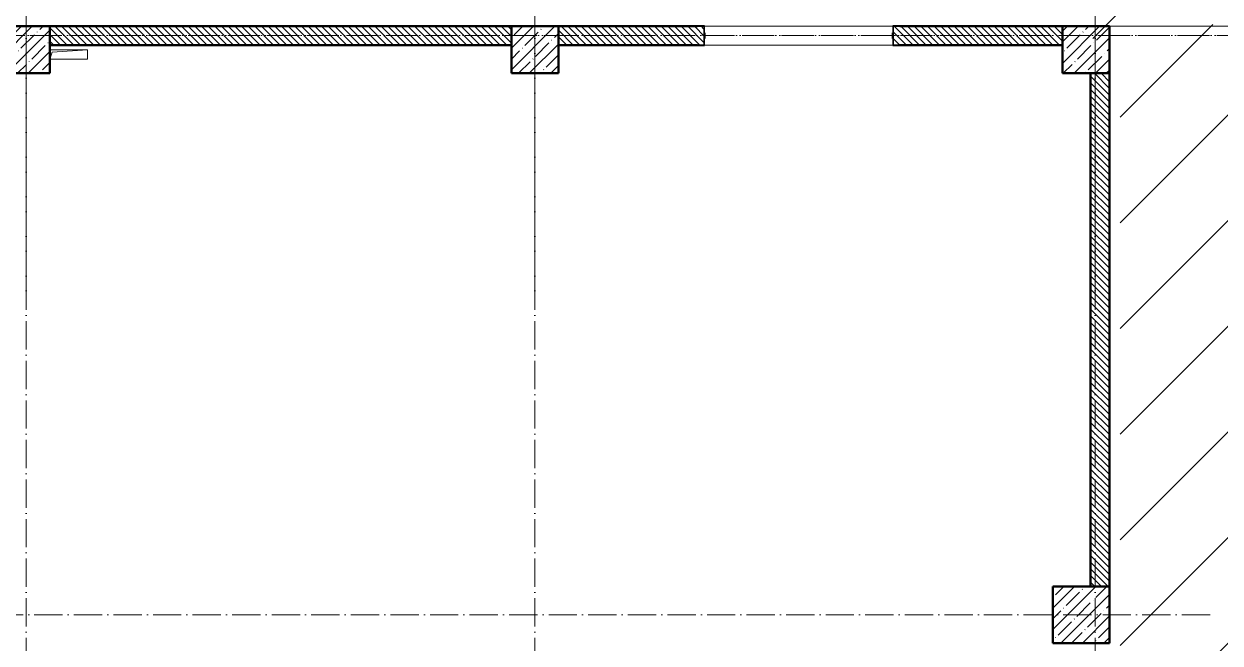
# Model space of a CAD drawing. Header units: millimetres. Extents: x 35697 to 388678, y -91946 to 171347.
# Drawn here: x 120985 to 133684, y 100095 to 106670 of the extents above; entities that cross this region are included whole.
import ezdxf

# ---------------------------------------------------------------- set-up
doc = ezdxf.new("R2010")
doc.units = ezdxf.units.MM
doc.linetypes.add('50_200_ШТРИХ_1Т_ш5_п1_п1_', pattern=[700, 500, -100, 0, -100])
for name, color, linetype, lineweight in [('2.1) ПГП окна 2.8 м', 5, 'Continuous', 30), ('3.1) ЖБ окна 1.2 м', 102, 'Continuous', 30), ('A-FLOR-____-OTLN', 7, 'Continuous', 9), ('A-GENM-____-MCUT', 7, 'Continuous', 25), ('A-GENM-____-OTLN', 7, 'Continuous', 9), ('A-GENM-____-OTLN-1', 7, 'Continuous', 25), ('A-WALL-____-MCUT', 7, 'Continuous', 13), ('A-WALL-____-MCUT-2', 7, 'Continuous', 50), ('A-WALL-____-PATT-1', 7, 'Continuous', 9), ('I-WALL-____-OTLN', 7, 'Continuous', 9), ('S-COLS-____-MCUT', 7, 'Continuous', 50), ('S-COLS-____-OTLN', 7, 'Continuous', 9), ('S-GRID-____-OTLN-1', 7, '50_200_ШТРИХ_1Т_ш5_п1_п1_', 9)]:
    doc.layers.add(name, color=color, linetype=linetype, lineweight=lineweight)
pattern_1 = [(135, (43259.71, 63713.66), (-35.35534, -35.35534), [])]
pattern_2 = [(45, (-89000, -42681.04), (-114.04925, 114.04925), []), (45, (-88885.95, -42681.04), (-114.04925, 114.04925), [201.613, -40.323, 3.353, -36.97])]
pattern_3 = [(45, (-77750, -42681.04), (-114.04925, 114.04925), []), (45, (-77635.95, -42681.04), (-114.04925, 114.04925), [201.613, -40.323, 3.353, -36.97])]
pattern_4 = [(45, (-83150, -42681.04), (-114.04925, 114.04925), []), (45, (-83035.95, -42681.04), (-114.04925, 114.04925), [201.613, -40.323, 3.353, -36.97])]
pattern_5 = [(135, (43259.71, 63713.66), (-35.35534, -35.35534), [])]

# ---------------------------------------------------------------- blocks, each defined once
blk = doc.blocks.new('BSC_Колонна _Прямоугольная - 500х500-V32-АР1_План отверстий 2 этажа в осях 1-64_Ю-ЯЯ')
at = {"layer": 'S-COLS-____-OTLN'}
h = blk.add_hatch(dxfattribs=at)
h.set_pattern_fill('FP_42', color=256, style=0, pattern_type=2)
h.set_pattern_definition(pattern_2)
h.paths.add_polyline_path([(-250, -250), (250, -250), (250, 250), (-250, 250)], flags=0)
at = {"layer": 'S-COLS-____-MCUT'}
for p, q in [((250, 250), (-250, 250)), ((-250, 250), (-250, -250)), ((250, -250), (250, 250)), ((-250, -250), (250, -250))]:
    blk.add_line(p, q, dxfattribs=at)
blk = doc.blocks.new('BSC_Колонна _Прямоугольная - 500х500-V33-АР1_План отверстий 2 этажа в осях 1-64_Ю-ЯЯ')
at = {"layer": 'S-COLS-____-OTLN'}
h = blk.add_hatch(dxfattribs=at)
h.set_pattern_fill('FP_43', color=256, style=0, pattern_type=2)
h.set_pattern_definition(pattern_3)
h.paths.add_polyline_path([(-250, -250), (250, -250), (250, 250), (-250, 250)], flags=0)
at = {"layer": 'S-COLS-____-MCUT'}
for p, q in [((250, 250), (-250, 250)), ((-250, 250), (-250, -250)), ((250, -250), (250, 250)), ((-250, -250), (250, -250))]:
    blk.add_line(p, q, dxfattribs=at)
blk = doc.blocks.new('BSC_Колонна _Прямоугольная - 500х500-V34-АР1_План отверстий 2 этажа в осях 1-64_Ю-ЯЯ')
at = {"layer": 'S-COLS-____-OTLN'}
h = blk.add_hatch(dxfattribs=at)
h.set_pattern_fill('FP_44', color=256, style=0, pattern_type=2)
h.set_pattern_definition(pattern_4)
h.paths.add_polyline_path([(-250, -250), (250, -250), (250, 250), (-250, 250)], flags=0)
at = {"layer": 'S-COLS-____-MCUT'}
for p, q in [((250, 250), (-250, 250)), ((-250, 250), (-250, -250)), ((250, -250), (250, 250)), ((-250, -250), (250, -250))]:
    blk.add_line(p, q, dxfattribs=at)
blk = doc.blocks.new('Фахверк_СКБ_Уголок - 200_3380-28509457-АР1_План отверстий 2 этажа в осях 1-64_Ю-ЯЯ')
at = {"layer": 'A-GENM-____-MCUT'}
for p, q in [((200, 156), (125, 156)), ((125, 156), (125, 81)), ((131, 81), (131, 150)), ((131, 150), (200, 150)), ((200, 150), (200, 156)), ((125, 81), (131, 81)), ((131, 19), (125, 19)), ((125, 19), (125, -56)), ((131, -50), (131, 19)), ((125, -56), (200, -56)), ((200, -50), (131, -50)), ((200, -56), (200, -50))]:
    blk.add_line(p, q, dxfattribs=at)
blk = doc.blocks.new('154_Стойка_СКБ_Уголок - СМ-2180_200-28268025-АР1_План отверстий 2 этажа в осях 1-64_Ю-ЯЯ')
at = {"layer": 'A-GENM-____-MCUT'}
for p, q in [((125, 156), (125, 81)), ((200, 156), (125, 156)), ((131, 81), (131, 150)), ((131, 150), (200, 150)), ((200, 150), (200, 156)), ((125, 81), (131, 81)), ((131, 19), (125, 19)), ((125, 19), (125, -56)), ((131, -50), (131, 19)), ((125, -56), (200, -56)), ((200, -50), (131, -50)), ((200, -56), (200, -50))]:
    blk.add_line(p, q, dxfattribs=at)
blk = doc.blocks.new('AR_Отверстие прямоугольное _в плите_ - AR_Отверстие прямоугольное _в плите_-30511579-АР1_План отверстий 2 этажа в осях 1-64_Ю-ЯЯ')
at = {"layer": 'A-GENM-____-OTLN'}
for p, q in [((200, 50), (-200, 50)), ((-200, -50), (-175, 25)), ((-175, 25), (200, 50)), ((200, -50), (200, 50)), ((-200, -50), (200, -50))]:
    blk.add_line(p, q, dxfattribs=at)
blk = doc.blocks.new('BSC_Колонна _Прямоугольная - 500х500-25642906-АР1_План отверстий 2 этажа в осях 1-64_А-ГГ')
at = {"layer": 'S-COLS-____-OTLN'}
h = blk.add_hatch(dxfattribs=at)
h.set_pattern_fill('FP_35', color=256, style=0, pattern_type=2)
h.set_pattern_definition(pattern_2)
h.paths.add_polyline_path([(-250, -250), (250, -250), (250, 250), (-250, 250)], flags=0)
at = {"layer": 'S-COLS-____-MCUT'}
for p, q in [((250, 250), (-250, 250)), ((-250, 250), (-250, -250)), ((250, -250), (250, 250)), ((-250, -250), (250, -250))]:
    blk.add_line(p, q, dxfattribs=at)
blk = doc.blocks.new('BSC_Колонна _Прямоугольная - 600х600-26981669-АР1_План отверстий 2 этажа в осях 1-64_А-ГГ')
at = {"layer": 'S-COLS-____-OTLN'}
h = blk.add_hatch(dxfattribs=at)
h.set_pattern_fill('FP_41', color=256, style=0, pattern_type=2)
h.set_pattern_definition([(45, (-88950, -36681.04), (-114.04925, 114.04925), []), (45, (-88835.95, -36681.04), (-114.04925, 114.04925), [201.613, -40.323, 3.353, -36.97])])
h.paths.add_polyline_path([(-300, -300), (300, -300), (300, 300), (-300, 300)], flags=0)
at = {"layer": 'S-COLS-____-MCUT'}
for p, q in [((300, 300), (-300, 300)), ((-300, 300), (-300, -300)), ((300, -300), (300, 300)), ((-300, -300), (300, -300))]:
    blk.add_line(p, q, dxfattribs=at)
blk = doc.blocks.new('BSC_Колонна _Прямоугольная - 500х500-V16-АР1_План отверстий 2 этажа в осях 1-64_А-ГГ')
at = {"layer": 'S-COLS-____-OTLN'}
h = blk.add_hatch(dxfattribs=at)
h.set_pattern_fill('FP_45', color=256, style=0, pattern_type=2)
h.set_pattern_definition(pattern_3)
h.paths.add_polyline_path([(-250, -250), (250, -250), (250, 250), (-250, 250)], flags=0)
at = {"layer": 'S-COLS-____-MCUT'}
for p, q in [((250, 250), (-250, 250)), ((-250, 250), (-250, -250)), ((250, -250), (250, 250)), ((-250, -250), (250, -250))]:
    blk.add_line(p, q, dxfattribs=at)
blk = doc.blocks.new('BSC_Колонна _Прямоугольная - 500х500-V17-АР1_План отверстий 2 этажа в осях 1-64_А-ГГ')
at = {"layer": 'S-COLS-____-OTLN'}
h = blk.add_hatch(dxfattribs=at)
h.set_pattern_fill('FP_46', color=256, style=0, pattern_type=2)
h.set_pattern_definition(pattern_4)
h.paths.add_polyline_path([(-250, -250), (250, -250), (250, 250), (-250, 250)], flags=0)
at = {"layer": 'S-COLS-____-MCUT'}
for p, q in [((250, 250), (-250, 250)), ((-250, 250), (-250, -250)), ((250, -250), (250, 250)), ((-250, -250), (250, -250))]:
    blk.add_line(p, q, dxfattribs=at)
blk = doc.blocks.new('Фахверк_СКБ_Уголок - 200_3380-28509457-АР1_План отверстий 2 этажа в осях 1-64_А-ГГ')
at = {"layer": 'A-GENM-____-MCUT'}
for p, q in [((200, 156), (125, 156)), ((125, 156), (125, 81)), ((131, 81), (131, 150)), ((131, 150), (200, 150)), ((200, 150), (200, 156)), ((125, 81), (131, 81)), ((131, 19), (125, 19)), ((125, 19), (125, -56)), ((131, -50), (131, 19)), ((125, -56), (200, -56)), ((200, -50), (131, -50)), ((200, -56), (200, -50))]:
    blk.add_line(p, q, dxfattribs=at)
blk = doc.blocks.new('154_Стойка_СКБ_Уголок - СМ-2180_200-28268025-АР1_План отверстий 2 этажа в осях 1-64_А-ГГ')
at = {"layer": 'A-GENM-____-MCUT'}
for p, q in [((125, 156), (125, 81)), ((200, 156), (125, 156)), ((131, 81), (131, 150)), ((131, 150), (200, 150)), ((200, 150), (200, 156)), ((125, 81), (131, 81)), ((131, 19), (125, 19)), ((125, 19), (125, -56)), ((131, -50), (131, 19)), ((125, -56), (200, -56)), ((200, -50), (131, -50)), ((200, -56), (200, -50))]:
    blk.add_line(p, q, dxfattribs=at)
blk = doc.blocks.new('AR_Отверстие прямоугольное _в плите_ - AR_Отверстие прямоугольное _в плите_-30511579-АР1_План отверстий 2 этажа в осях 1-64_А-ГГ')
at = {"layer": 'A-GENM-____-OTLN'}
for p, q in [((200, 50), (-200, 50)), ((-200, -50), (-175, 25)), ((-175, 25), (200, 50)), ((200, -50), (200, 50)), ((-200, -50), (200, -50))]:
    blk.add_line(p, q, dxfattribs=at)
blk = doc.blocks.new('2этаж')
at = {"layer": 'S-GRID-____-OTLN-1', "color": 251, "ltscale": 0.6, "true_color": 0x636466}
for p, q in [((62158.3, 549908.8), (62158.3, 498997)), ((67558.3, 549908.8), (67558.3, 498997)), ((73508.3, 549908.8), (73508.3, 498997)), ((62158.3, 508896.9), (62158.3, 467585.8)), ((67558.3, 508896.9), (67558.3, 470838.7)), ((73508.3, 508896.9), (73508.3, 454533.3)), ((51735.1, 501847), (88482.7, 501847)), ((53374.4, 501847), (88482.7, 501847)), ((74727.1, 495697), (51735.1, 495697))]:
    blk.add_line(p, q, dxfattribs=at)

msp = doc.modelspace()

# ---------------------------------------------------------------- hatches: boundary and pattern name
at = {"layer": '2.1) ПГП окна 2.8 м'}
h = msp.add_hatch(dxfattribs=at)
h.set_pattern_fill('ANSI31', color=5, scale=250)
edge = h.paths.add_edge_path()
edge.add_arc((142259, 66444), 240, 0, 360)
edge = h.paths.add_edge_path()
edge.add_arc((140123, 75543), 240, 0, 360)
edge = h.paths.add_edge_path()
edge.add_arc((140123, 92549), 240, 0, 360)
edge = h.paths.add_edge_path()
edge.add_arc((139926, 103448), 240, 0, 360)
h.paths.add_polyline_path([(136398, 105683), (135848, 105683), (135848, 107307), (136398, 107307), (136398, 110433), (136460, 110739), (136460, 107001), (132210, 106501), (132210, 109339), (132322, 109533), (132322, 107307), (132622, 107307), (132622, 90007), (133222, 90007), (133222, 88795), (136398, 88795)])
edge = h.paths.add_edge_path(flags=16)
edge.add_arc((135396, 104177), 240, 0, 360)
h.paths.add_polyline_path([(136398, 88795), (133222, 88795), (133222, 86233), (132622, 83251), (132622, 69907), (133122, 69907), (133122, 62157), (136062, 62157), (136062, 62407), (136398, 88495)])
edge = h.paths.add_edge_path(flags=16)
edge.add_arc((134876, 76435), 240, 0, 360)
edge = h.paths.add_edge_path()
edge.add_arc((142333, 82335), 240, 0, 360)
h.paths.add_polyline_path([(141916, 82102), (142579, 82102), (142579, 82582), (141916, 82582)])
at = {"layer": 'A-WALL-____-PATT-1'}
h = msp.add_hatch(dxfattribs=at)
h.set_pattern_fill('FP_6', color=256, style=0, pattern_type=2)
h.set_pattern_definition(pattern_1)
h.paths.add_polyline_path([(126160, 106445), (126160, 106645), (121260, 106645), (121260, 106445), (124550, 106445)], flags=0)
h = msp.add_hatch(dxfattribs=at)
h.set_pattern_fill('FP_6', color=256, style=0, pattern_type=2)
h.set_pattern_definition(pattern_5)
h.paths.add_polyline_path([(126160, 106445), (126160, 106645), (121260, 106645), (121260, 106445), (124549, 106445)], flags=0)
h = msp.add_hatch(dxfattribs=at)
h.set_pattern_fill('FP_6', color=256, style=0, pattern_type=2)
h.set_pattern_definition(pattern_1)
h.paths.add_polyline_path([(132010, 106445), (132010, 106645), (130216, 106645), (130216, 106576), (130210, 106576), (130210, 106514), (130216, 106514), (130216, 106445), (131620, 106445)], flags=0)
h.paths.add_polyline_path([(128085, 106445), (128204, 106445), (128204, 106514), (128210, 106514), (128210, 106576), (128204, 106576), (128204, 106645), (126660, 106645), (126660, 106445)], flags=0)
h = msp.add_hatch(dxfattribs=at)
h.set_pattern_fill('FP_6', color=256, style=0, pattern_type=2)
h.set_pattern_definition(pattern_5)
h.paths.add_polyline_path([(132010, 106445), (132010, 106645), (130216, 106645), (130216, 106576), (130210, 106576), (130210, 106514), (130216, 106514), (130216, 106445), (131619, 106445)], flags=0)
h.paths.add_polyline_path([(128204, 106445), (128204, 106514), (128210, 106514), (128210, 106576), (128204, 106576), (128204, 106645), (126660, 106645), (126660, 106445), (128135, 106445)], flags=0)
h = msp.add_hatch(dxfattribs=at)
h.set_pattern_fill('FP_6', color=256, style=0, pattern_type=2)
h.set_pattern_definition(pattern_1)
h.paths.add_polyline_path([(132510, 105195), (132510, 106145), (132310, 106145), (132310, 105195)], flags=0)
h = msp.add_hatch(dxfattribs=at)
h.set_pattern_fill('FP_6', color=256, style=0, pattern_type=2)
h.set_pattern_definition(pattern_5)
h.paths.add_polyline_path([(132510, 100695), (132510, 106145), (132310, 106145), (132310, 100695)], flags=0)

# ---------------------------------------------------------------- linework, layer by layer
at = {"layer": 'A-FLOR-____-OTLN'}
msp.add_line((135960, 106645), (132510, 106645), dxfattribs=at)
msp.add_line((135960, 106645), (132510, 106645), dxfattribs=at)
at = {"layer": 'A-WALL-____-MCUT'}
for p, q in [((126160, 106645), (121260, 106645)), ((128135, 106645), (126660, 106645)), ((128210, 106514), (128210, 106576)), ((130210, 106576), (130210, 106514)), ((132010, 106645), (130285, 106645)), ((121260, 106445), (126160, 106445)), ((126660, 106445), (128135, 106445)), ((130285, 106445), (132010, 106445)), ((132310, 106145), (132310, 105195)), ((132510, 105195), (132510, 106145))]:
    msp.add_line(p, q, dxfattribs=at)
at = {"layer": 'A-WALL-____-MCUT-2'}
for p, q in [((126160, 106645), (121260, 106645)), ((128135, 106645), (126660, 106645)), ((128210, 106514), (128210, 106576)), ((130210, 106576), (130210, 106514)), ((132010, 106645), (130285, 106645)), ((121260, 106445), (126160, 106445)), ((126660, 106445), (128135, 106445)), ((130285, 106445), (132010, 106445)), ((132310, 106145), (132310, 100695)), ((132510, 100695), (132510, 106145))]:
    msp.add_line(p, q, dxfattribs=at)
at = {"layer": 'I-WALL-____-OTLN'}
for p, q in [((128210, 106645), (130210, 106645)), ((128210, 106645), (130210, 106645)), ((130210, 106445), (128210, 106445)), ((130210, 106445), (128210, 106445))]:
    msp.add_line(p, q, dxfattribs=at)

# ---------------------------------------------------------------- block references
at = {"layer": '3.1) ЖБ окна 1.2 м'}
msp.add_blockref('2этаж', (58851, -395302), dxfattribs=at)
at = {"layer": 'A-GENM-____-OTLN'}
for name in ['AR_Отверстие прямоугольное _в плите_ - AR_Отверстие прямоугольное _в плите_-30511579-АР1_План отверстий 2 этажа в осях 1-64_Ю-ЯЯ', 'AR_Отверстие прямоугольное _в плите_ - AR_Отверстие прямоугольное _в плите_-30511579-АР1_План отверстий 2 этажа в осях 1-64_А-ГГ']:
    msp.add_blockref(name, (121460, 106345), dxfattribs=at)
at = {"layer": 'A-GENM-____-OTLN-1', "rotation": 180}
for name in ['Фахверк_СКБ_Уголок - 200_3380-28509457-АР1_План отверстий 2 этажа в осях 1-64_Ю-ЯЯ', 'Фахверк_СКБ_Уголок - 200_3380-28509457-АР1_План отверстий 2 этажа в осях 1-64_А-ГГ']:
    msp.add_blockref(name, (128335, 106595), dxfattribs=at)
at = {"layer": 'A-GENM-____-OTLN-1'}
for name in ['154_Стойка_СКБ_Уголок - СМ-2180_200-28268025-АР1_План отверстий 2 этажа в осях 1-64_Ю-ЯЯ', '154_Стойка_СКБ_Уголок - СМ-2180_200-28268025-АР1_План отверстий 2 этажа в осях 1-64_А-ГГ']:
    msp.add_blockref(name, (130085, 106495), dxfattribs=at)
at = {"layer": 'S-COLS-____-OTLN'}
for name, p in [('BSC_Колонна _Прямоугольная - 500х500-V33-АР1_План отверстий 2 этажа в осях 1-64_Ю-ЯЯ', (121010, 106395)), ('BSC_Колонна _Прямоугольная - 500х500-V16-АР1_План отверстий 2 этажа в осях 1-64_А-ГГ', (121010, 106395)), ('BSC_Колонна _Прямоугольная - 500х500-V34-АР1_План отверстий 2 этажа в осях 1-64_Ю-ЯЯ', (126410, 106395)), ('BSC_Колонна _Прямоугольная - 500х500-V17-АР1_План отверстий 2 этажа в осях 1-64_А-ГГ', (126410, 106395)), ('BSC_Колонна _Прямоугольная - 500х500-V32-АР1_План отверстий 2 этажа в осях 1-64_Ю-ЯЯ', (132260, 106395)), ('BSC_Колонна _Прямоугольная - 500х500-25642906-АР1_План отверстий 2 этажа в осях 1-64_А-ГГ', (132260, 106395)), ('BSC_Колонна _Прямоугольная - 600х600-26981669-АР1_План отверстий 2 этажа в осях 1-64_А-ГГ', (132210, 100395))]:
    msp.add_blockref(name, p, dxfattribs=at)

doc.saveas('drawing.dxf')
